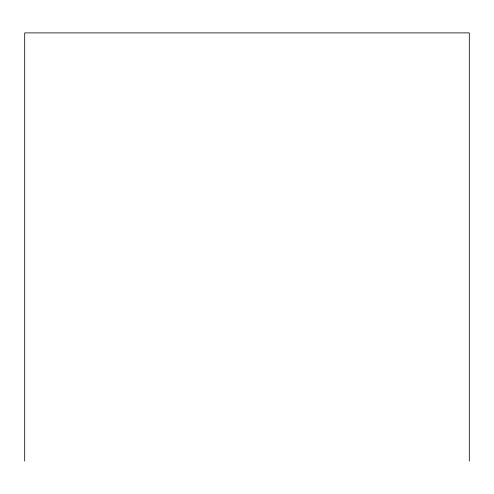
<?xml version="1.0" encoding="UTF-8"?>
<svg xmlns="http://www.w3.org/2000/svg" width="494" height="494" viewBox="0 0 494 494"><rect width="100%" height="100%" fill="white"/><g stroke="black" fill="none" stroke-linecap="round" stroke-linejoin="round"><path stroke-width="0.74" d="M469.3 461.106L469.3 32.894L24.7 32.894L24.7 461.106"/></g></svg>
